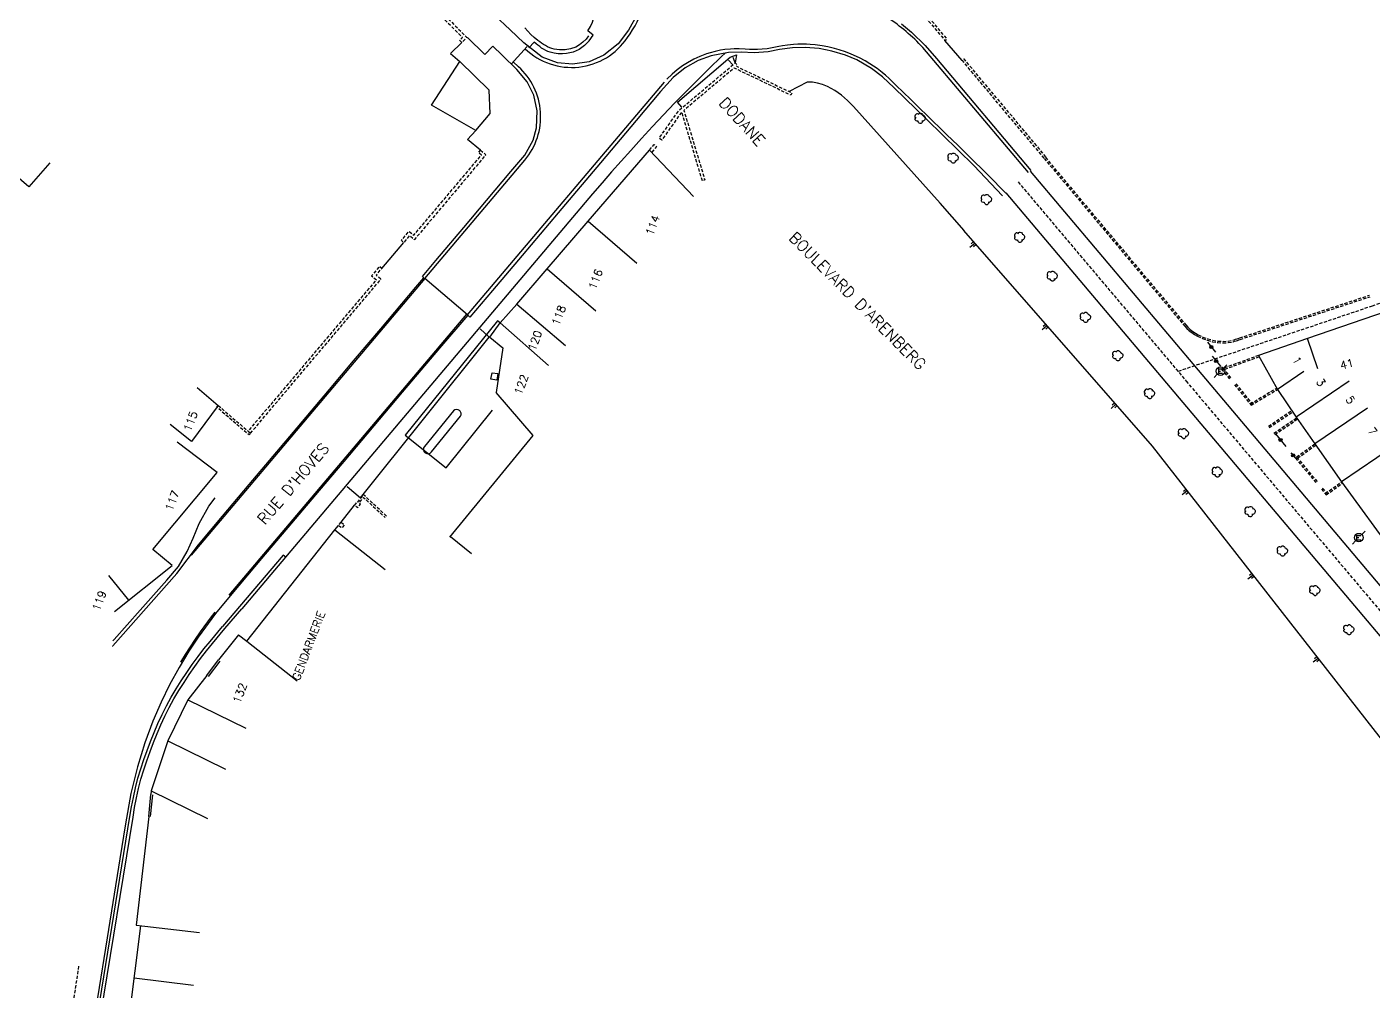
# Model space of a CAD drawing. Header units: millimetres. Extents: x 126000 to 127000, y 153000 to 154000.
# Drawn here: x 126212 to 126422.4, y 153339.1 to 153489.8 of the extents above; entities that cross this region are included whole.
import ezdxf
from ezdxf.enums import TextEntityAlignment as Align

# ---------------------------------------------------------------- set-up
doc = ezdxf.new("R2010")
doc.units = ezdxf.units.MM
doc.linetypes.add('DASHED', pattern=[0.75, 0.5, -0.25])
doc.layers.get('0').update_dxf_attribs({"linetype": 'CONTINUOUS'})
for name, color, linetype in [('W0001', 6, 'DASHED'), ('W0008', 7, 'CONTINUOUS'), ('W0100', 7, 'CONTINUOUS'), ('W0112', 1, 'DASHED'), ('W0211', 2, 'CONTINUOUS'), ('W0300', 7, 'CONTINUOUS'), ('W0322', 7, 'CONTINUOUS'), ('W0334', 7, 'CONTINUOUS'), ('W0471', 7, 'CONTINUOUS'), ('W0984', 7, 'CONTINUOUS'), ('W0989', 7, 'CONTINUOUS'), ('W0991', 7, 'CONTINUOUS'), ('W1102', 7, 'CONTINUOUS')]:
    doc.layers.add(name, color=color, linetype=linetype)
doc.styles.get("Standard").update_dxf_attribs({"font": 'romans.shx', "width": 0.85})

# ---------------------------------------------------------------- blocks, each defined once
blk = doc.blocks.new('t322o')
at = {"color": 0, "linetype": 'Continuous'}
for radius in [0.25, 0.15]:
    blk.add_circle((0, 0), radius, dxfattribs=at)
blk = doc.blocks.new('t211o')
at = {"color": 0, "linetype": 'Continuous'}
for p, q in [((-0.29, 0.5), (-0.29, 0)), ((0, 1), (0, 0)), ((0.29, 0.5), (0.29, 0))]:
    blk.add_line(p, q, dxfattribs=at)
blk = doc.blocks.new('T471')
for p, q in [((-0.333334, 0.333334), (-0.333334, -0.333334)), ((-0.333334, 0.333334), (0.333334, 0.333334)), ((-0.333334, 0), (0, 0)), ((0.500001, 0.500001), (1.000002, 1.000002)), ((-0.500001, -0.500001), (-1.000002, -1.000002)), ((-0.333334, -0.333334), (0.333334, -0.333334))]:
    blk.add_line(p, q)
blk.add_ellipse((0, 0), major_axis=(0.471405, 0.471405), ratio=1, start_param=5.4977871438, end_param=11.780972451)
blk = doc.blocks.new('T300')
for p, q in [((-0.8, 0.51), (-0.86, 0.34)), ((-0.86, 0.34), (-0.86, 0.17)), ((-0.86, 0.17), (-0.74, 0.06)), ((-0.69, 0.63), (-0.8, 0.51)), ((-0.8, -0.06), (-0.74, 0.06)), ((-0.74, 0.06), (-0.69, 0.11)), ((-0.57, 0.69), (-0.69, 0.63)), ((-0.46, 0.69), (-0.57, 0.69)), ((-0.29, 0.63), (-0.46, 0.69)), ((-0.29, 0.63), (-0.17, 0.74)), ((-0.23, 0.57), (-0.29, 0.63)), ((-0.17, 0.74), (-0.06, 0.8)), ((-0.06, 0.8), (0.06, 0.8)), ((0.06, 0.8), (0.23, 0.74)), ((0.23, 0.74), (0.34, 0.63)), ((0.34, 0.63), (0.4, 0.51)), ((0.46, 0.46), (0.34, 0.46)), ((0.4, 0.51), (0.4, 0.46)), ((0.57, 0.4), (0.46, 0.46)), ((0.57, 0.4), (0.69, 0.29)), ((0.69, 0.29), (0.74, 0.17)), ((0.74, 0.06), (0.69, -0.17)), ((0.74, 0.17), (0.74, 0.06)), ((-0.8, -0.17), (-0.8, -0.06)), ((-0.8, -0.23), (-0.8, -0.17)), ((-0.74, -0.34), (-0.8, -0.23)), ((-0.69, -0.4), (-0.74, -0.34)), ((-0.51, -0.46), (-0.69, -0.4)), ((-0.4, -0.46), (-0.51, -0.46)), ((-0.4, -0.46), (-0.34, -0.46)), ((-0.34, -0.46), (-0.34, -0.4)), ((-0.34, -0.51), (-0.34, -0.46)), ((-0.29, -0.63), (-0.34, -0.51)), ((-0.17, -0.74), (-0.29, -0.63)), ((-0.06, -0.8), (-0.17, -0.74)), ((0.06, -0.8), (-0.06, -0.8)), ((0.17, -0.74), (0.06, -0.8)), ((0.23, -0.69), (0.17, -0.74)), ((0.29, -0.46), (0.23, -0.46)), ((0.29, -0.63), (0.23, -0.69)), ((0.46, -0.4), (0.29, -0.46)), ((0.34, -0.51), (0.29, -0.63)), ((0.34, -0.51), (0.34, -0.46)), ((0.57, -0.34), (0.46, -0.4)), ((0.63, -0.29), (0.57, -0.34)), ((0.69, -0.17), (0.63, -0.29))]:
    blk.add_line(p, q)

msp = doc.modelspace()

# ---------------------------------------------------------------- linework, layer by layer
at = {"layer": 'W0001'}
for points in [[(126366.9, 153465.55), (126393.16, 153434.43), (126459.9, 153355.36), (126466.54, 153349.74), (126468.59, 153348.67), (126475.11, 153346.98), (126495.21, 153347.35), (126519.64, 153350.79), (126532.84, 153354.02), (126539.78, 153356.39), (126548.89, 153359.19), (126559.56, 153362.79), (126582.59, 153371.27), (126609.33, 153382.09), (126638.7, 153395.2), (126667.34, 153410.22), (126685.56, 153420.01), (126693.96, 153424.49), (126693.96, 153424.49)], [(126475.53, 153461), (126456.23, 153455.84), (126435.78, 153450.36), (126426.21, 153447.49), (126422.23, 153446.14), (126403.04, 153439.68), (126391.89, 153435.93), (126391.89, 153435.93)]]:
    msp.add_lwpolyline(points, dxfattribs=at)
at = {"layer": 'W0001', "flags": 128}
msp.add_lwpolyline([(126220.12, 153342.98), (126211.51, 153286.75), (126204.15, 153241.84), (126191.02, 153162.16), (126183.19, 153113.5), (126175.62, 153054.11), (126170.26, 153000)], dxfattribs=at)
at = {"layer": 'W0008', "flags": 128}
for points in [[(126307.26, 153491.51), (126306.03, 153489.27), (126306.03, 153489.27), (126304.44, 153487.13), (126302.2, 153485.33), (126299.89, 153484.33), (126297.26, 153483.94), (126294.95, 153484.18), (126292.54, 153485.05), (126289.65, 153487.26), (126287.52, 153489.32), (126285.11, 153491.63)], [(126348.7, 153490.27), (126350.26, 153488.96), (126352.39, 153486.87), (126354.13, 153484.82), (126368.9, 153467.35)], [(126364.49, 153463.38), (126359.99, 153468.12), (126352.63, 153475.29), (126347.55, 153480.23), (126345.7, 153481.99), (126343.99, 153483.29), (126341.7, 153484.61), (126339.94, 153485.36), (126337.8, 153486), (126335.81, 153486.38), (126333.65, 153486.56), (126331.63, 153486.51), (126329.62, 153486.24), (126327.86, 153485.89), (126325.64, 153485.73), (126323.65, 153485.83), (126321.64, 153485.78), (126318.96, 153485.27), (126316.92, 153484.5), (126314.89, 153483.36), (126313.02, 153481.86), (126311.05, 153479.66), (126307.22, 153475.13), (126301.63, 153468.51), (126295.04, 153460.73), (126289.39, 153454.04), (126284.79, 153448.6), (126281.26, 153444.43), (126280.92, 153444.72), (126276.51, 153439.59), (126270.69, 153432.7), (126261.53, 153421.87), (126257.68, 153417.32), (126253.37, 153412.22), (126248.69, 153406.69), (126244.03, 153401.18), (126241.49, 153398.09), (126238.81, 153394.42), (126237.34, 153392.19), (126235.81, 153389.68), (126234.33, 153386.96), (126233, 153384.25), (126231.71, 153381.26), (126230.48, 153377.91), (126229.3, 153374.12), (126228.29, 153369.97), (126227.44, 153365.23), (126226.56, 153359.74), (126224.58, 153347.43), (126221.56, 153328.66)], [(126235.48, 153404.37), (126238.84, 153408.84), (126242.59, 153413.29), (126246.76, 153418.24), (126250.5, 153422.67), (126254.24, 153427.1), (126259.33, 153433.13), (126263.08, 153437.58), (126267.32, 153442.6), (126272.82, 153449.12), (126274.04, 153450.57), (126273.82, 153450.76), (126275.95, 153453.29), (126280.28, 153458.42), (126283.84, 153462.64), (126287.67, 153467.17), (126289.81, 153469.74), (126291.11, 153472.06), (126291.65, 153473.99), (126291.76, 153476.67), (126291.23, 153479.1), (126290.19, 153481.19), (126288.58, 153483.09), (126286.28, 153485.35), (126284.83, 153486.76), (126283.56, 153485.47), (126280.87, 153488.14)], [(126225.46, 153393.81), (126225.69, 153394.06), (126229.71, 153398.61), (126233.9, 153403.33), (126235.7, 153405.46), (126237.07, 153407.77), (126237.99, 153409.87), (126238.94, 153412.19), (126240.44, 153414.85), (126241.47, 153416.16)]]:
    msp.add_lwpolyline(points, dxfattribs=at)
at = {"layer": 'W0008'}
for points in [[(126368.77, 153467.24), (126400.96, 153429.09), (126460.72, 153358.25, 0.0427)], [(126695.52, 153422.25, -0.0032), (126690.1, 153419.28), (126667.04, 153406.89), (126651.77, 153398.76, -0.0057), (126643.63, 153394.5, -0.0099), (126638.3, 153391.94), (126622.94, 153384.96, -0.0068), (126609.69, 153379.18, -0.0102), (126577.01, 153366.16, -0.0069), (126556.65, 153358.85, -0.0053), (126547.66, 153355.85, -0.0091), (126535.17, 153352.11, -0.021), (126516.68, 153347.63, -0.0106), (126504.26, 153345.6, -0.0221), (126488.73, 153343.78, -0.0672), (126473.36, 153344.7, -0.0432), (126467.15, 153346.57, -0.0566), (126463.04, 153348.72, -0.0649), (126459.07, 153352.47), (126385.36, 153439.77), (126365.02, 153463.86)]]:
    msp.add_lwpolyline(points, format="xyb", dxfattribs=at)
at = {"layer": 'W0100'}
for p, q in [((126246.41, 153393.8), (126260.17, 153411.17)), ((126260.17, 153411.17), (126268.01, 153404.97)), ((126278.24, 153410.14), (126281.51, 153407.47)), ((126245.11, 153394.76), (126241.99, 153390.84)), ((126245.11, 153394.76), (126246.41, 153393.8)), ((126240.16, 153388.42), (126241.99, 153390.84)), ((126231.06, 153366.4), (126231.39, 153369.8)), ((126231.06, 153366.4), (126229.09, 153349.39))]:
    msp.add_line(p, q, dxfattribs=at)
for points in [[(126215.59, 153468.55), (126212.33, 153464.76), (126204.21, 153471.75), (126176.46, 153478.72), (126176.26, 153477.95), (126165.18, 153480.73), (126168.33, 153493.37), (126167.11, 153493.67), (126168.24, 153498.16), (126169.45, 153497.86), (126177.49, 153530.04), (126177.01, 153530.16), (126177.93, 153533.83), (126183.26, 153532.5)], [(126469.88, 153445.24), (126474.64, 153446.78), (126470.94, 153458.18), (126463.9, 153456.32), (126456.55, 153454.34), (126448.51, 153452.16), (126440.74, 153450.07), (126429.42, 153447.02), (126422.57, 153444.68), (126412.1, 153441.07), (126404.48, 153438.44), (126407.41, 153433.1), (126410.35, 153428.78), (126413.24, 153424.59), (126417.45, 153418.7), (126425.69, 153407.34), (126432.47, 153398.39), (126440.66, 153387.1), (126444.71, 153390.04), (126444.71, 153390.04)], [(126285.48, 153434.58), (126284.54, 153434.74), (126284.72, 153435.72), (126285.63, 153435.59), (126285.48, 153434.58)]]:
    msp.add_lwpolyline(points, dxfattribs=at)
at = {"layer": 'W0100', "flags": 128}
for points in [[(126238.63, 153433.44), (126241.93, 153430.6), (126237.74, 153424.97), (126234.44, 153427.64)], [(126225.73, 153398.39), (126234.74, 153405.61), (126231.7, 153408.08), (126241.75, 153420.15), (126235.51, 153424.85)], [(126222.98, 153318.47), (126225.74, 153335.8), (126228.05, 153335.24), (126229.86, 153349.3)]]:
    msp.add_lwpolyline(points, dxfattribs=at)
at = {"layer": 'W0100'}
for points in [[(126282.18, 153473.6, 0), (126275.25, 153477.53, 0), (126279.66, 153484.38, 0)], [(126282.18, 153473.6, 0), (126284.44, 153476.25, 0), (126284.24, 153479.91, 0), (126279.66, 153484.38, 0)], [(126284.34, 153441.29, 0), (126286, 153443.52, 0), (126288.6, 153446.46, 0), (126293.32, 153451.98, 0), (126299.73, 153459.4, 0), (126309.3, 153470.53, 0)], [(126284.34, 153441.29, 0), (126286.4, 153439.6, 0), (126285.34, 153432.65, 0)], [(126278.13, 153410.05, 0), (126291.12, 153425.92, 0), (126285.34, 153432.65, 0)], [(126240.16, 153388.42, 0), (126237.19, 153384.59, 0), (126234.05, 153378.18, 0), (126231.43, 153370.41, 0), (126231.39, 153369.8, 0)]]:
    msp.add_polyline3d(points, dxfattribs=at)
at = {"layer": 'W0112'}
for p, q in [((126371.16, 153469.39), (126393.1, 153443.19)), ((126370.97, 153469.23), (126392.91, 153443.03)), ((126401.53, 153441.16), (126421.82, 153447.84)), ((126401.61, 153440.93), (126421.9, 153447.6)), ((126392.91, 153443.03), (126393.25, 153442.65)), ((126393.1, 153443.19), (126393.43, 153442.83)), ((126393.25, 153442.65), (126393.63, 153442.3)), ((126393.43, 153442.83), (126393.8, 153442.5)), ((126393.63, 153442.3), (126394.04, 153441.99)), ((126393.8, 153442.5), (126394.19, 153442.19)), ((126394.19, 153442.19), (126394.61, 153441.91)), ((126394.04, 153441.99), (126394.48, 153441.7)), ((126394.48, 153441.7), (126394.94, 153441.44)), ((126394.61, 153441.91), (126395.05, 153441.66)), ((126394.94, 153441.44), (126395.69, 153441.08)), ((126395.05, 153441.66), (126395.78, 153441.31)), ((126395.69, 153441.08), (126396.47, 153440.79)), ((126395.78, 153441.31), (126396.55, 153441.03)), ((126396.47, 153440.79), (126397.28, 153440.57)), ((126396.55, 153441.03), (126397.33, 153440.81)), ((126397.28, 153440.57), (126398.1, 153440.43)), ((126397.33, 153440.81), (126398.12, 153440.68)), ((126398.1, 153440.43), (126398.92, 153440.38)), ((126398.12, 153440.68), (126398.92, 153440.63)), ((126398.92, 153440.63), (126399.7, 153440.68)), ((126398.92, 153440.38), (126399.73, 153440.43)), ((126399.7, 153440.68), (126400.46, 153440.82)), ((126399.73, 153440.43), (126400.52, 153440.58)), ((126400.46, 153440.82), (126400.67, 153440.88)), ((126400.52, 153440.58), (126400.74, 153440.64)), ((126400.67, 153440.88), (126400.88, 153440.95)), ((126400.74, 153440.64), (126400.96, 153440.71)), ((126400.88, 153440.95), (126401.1, 153441.02)), ((126400.96, 153440.71), (126401.18, 153440.78)), ((126401.1, 153441.02), (126401.31, 153441.09)), ((126401.18, 153440.78), (126401.4, 153440.85)), ((126401.31, 153441.09), (126401.53, 153441.16)), ((126401.4, 153440.85), (126401.61, 153440.93)), ((126404.48, 153438.44), (126398.67, 153436.3)), ((126404.56, 153438.2), (126398.76, 153436.06)), ((126398.67, 153436.3), (126399.92, 153434.79)), ((126398.86, 153436.46), (126400.11, 153434.95)), ((126400.71, 153433.86), (126403.32, 153430.66)), ((126400.91, 153434.01), (126403.51, 153430.82)), ((126403.19, 153430.87), (126407.28, 153433.32)), ((126403.32, 153430.66), (126407.41, 153433.1)), ((126406.01, 153427.36), (126409.64, 153429.82)), ((126406.15, 153427.15), (126409.78, 153429.61)), ((126406.87, 153426.28), (126410.41, 153428.69)), ((126407.01, 153426.08), (126410.55, 153428.48)), ((126413.27, 153424.56), (126410.23, 153422.39)), ((126413.41, 153424.36), (126410.37, 153422.19)), ((126410.23, 153422.39), (126413.54, 153418.42)), ((126410.42, 153422.55), (126413.73, 153418.58)), ((126414.29, 153417.52), (126415.04, 153416.65)), ((126414.48, 153417.68), (126415.23, 153416.81)), ((126414.9, 153416.85), (126417.46, 153418.68)), ((126415.04, 153416.65), (126417.61, 153418.48))]:
    msp.add_line(p, q, dxfattribs=at)
at = {"layer": 'W0112', "flags": 128}
for points in [[(126350.58, 153494.18), (126343.48, 153502.64), (126345.66, 153504.63), (126345.52, 153504.77), (126343.01, 153502.45), (126355.48, 153487.65), (126355.79, 153487.9), (126351.79, 153492.64)], [(126272.03, 153496.84), (126280.79, 153488.12), (126280, 153487.32), (126279.64, 153487.68), (126280.09, 153488.12), (126271.68, 153496.49)], [(126371.25, 153469.47), (126358.46, 153484.76), (126358.15, 153484.5), (126370.95, 153469.21)], [(126309.3, 153470.53), (126310.02, 153471.38), (126310.41, 153471.06), (126309.63, 153470.14)], [(126268.22, 153413.33), (126264.59, 153416.69), (126263.71, 153415.52), (126263.6, 153415.58), (126263.2, 153415.04), (126263.74, 153414.64), (126264.14, 153415.18), (126263.95, 153415.34), (126264.63, 153416.24), (126268.01, 153413.11)]]:
    msp.add_lwpolyline(points, dxfattribs=at)
for points in [[(126317.57, 153465.73), (126314.36, 153476.45), (126314.24, 153476.34), (126311.23, 153472.09), (126310.82, 153472.38), (126313.87, 153476.68), (126322.71, 153484.14), (126323.03, 153483.75), (126322.88, 153483.63), (126331.56, 153479.46), (126331.39, 153479.1), (126322.54, 153483.34), (126314.69, 153476.73), (126317.95, 153465.85)], [(126282.9, 153470.5), (126283.75, 153469.8), (126272.56, 153456.51), (126271.82, 153457.14), (126270.92, 153456.08), (126270.54, 153456.4), (126271.76, 153457.84), (126272.5, 153457.22), (126283.04, 153469.73), (126282.58, 153470.11)], [(126246.97, 153426.27), (126267.34, 153450.33), (126266.6, 153450.95), (126267.48, 153452.02), (126267.1, 153452.34), (126265.89, 153450.89), (126266.63, 153450.27), (126246.59, 153426.59)], [(126241.93, 153430.6), (126246.59, 153426.59), (126246.97, 153426.27), (126246.74, 153426), (126241.7, 153430.33)], [(126261.11, 153412.38), (126261.65, 153411.97), (126261.24, 153411.43), (126260.7, 153411.84)]]:
    msp.add_lwpolyline(points, close=True, dxfattribs=at)
at = {"layer": 'W0211'}
msp.add_lwpolyline([(126452.03, 153342.19), (126387.89, 153424.27), (126358.44, 153457.93)], dxfattribs=at)
at = {"layer": 'W0322'}
for points in [[(126396.5, 153440.52), (126397.72, 153438.93), (126397.72, 153438.93)], [(126397.22, 153438.32), (126398.51, 153436.74), (126398.51, 153436.74)], [(126407.12, 153426.2), (126408.71, 153424.19), (126408.71, 153424.19)], [(126409.54, 153423.21), (126410.23, 153422.39), (126410.23, 153422.39)]]:
    msp.add_lwpolyline(points, dxfattribs=at)
at = {"layer": 'W0334'}
for p, q in [((126299.86, 153487.62), (126300.49, 153488.49)), ((126290.2, 153486.73), (126287.7, 153483.96)), ((126290.44, 153486.51), (126291.31, 153487.4)), ((126358.15, 153484.5), (126355.48, 153487.65)), ((126288.82, 153483.55), (126288.02, 153484.31)), ((126320.52, 153485.08), (126318.67, 153483.3)), ((126321.2, 153485.73), (126320.52, 153485.08)), ((126321.68, 153484.57), (126322.32, 153483.84)), ((126322.72, 153484.17), (126322.37, 153484.98)), ((126322.91, 153485.41), (126322.71, 153484.14)), ((126318.67, 153483.3), (126316.84, 153481.5)), ((126280.88, 153444.76), (126311.63, 153481.12)), ((126316.84, 153481.5), (126315.03, 153479.68)), ((126313.23, 153477.84), (126311.49, 153476.02)), ((126315.03, 153479.68), (126313.23, 153477.84)), ((126311.49, 153476.02), (126309.77, 153474.19)), ((126309.77, 153474.19), (126308.07, 153472.34)), ((126308.07, 153472.34), (126306.38, 153470.48)), ((126306.38, 153470.48), (126304.87, 153468.79)), ((126274.2, 153450.44), (126289.83, 153468.96)), ((126304.87, 153468.79), (126303.37, 153467.1)), ((126301.89, 153465.39), (126300.42, 153463.67)), ((126303.37, 153467.1), (126301.89, 153465.39)), ((126300.42, 153463.67), (126245.61, 153398.81)), ((126358.48, 153457.97), (126354.74, 153462.25)), ((126267.48, 153452.02), (126270.92, 153456.08)), ((126274.19, 153450.44), (126237.71, 153407.19)), ((126280.88, 153444.76), (126274.2, 153450.44)), ((126280.73, 153444.89), (126243.59, 153400.96)), ((126261.11, 153412.38), (126263.2, 153415.04)), ((126260.17, 153411.17), (126260.7, 153411.84)), ((126225.45, 153393.03), (126235.48, 153404.37)), ((126242.98, 153395.75), (126245.61, 153398.81)), ((126240.4, 153388.24), (126242.23, 153390.66)), ((126231.36, 153366.37), (126231.69, 153369.77))]:
    msp.add_line(p, q, dxfattribs=at)
for points in [[(126305.86, 153488.09, 0.082248), (126308.5, 153493.26, 0.098896), (126309.49, 153501.03), (126309.49, 153501.03, -0.05228), (126309.6, 153504.37, -0.05228), (126310.39, 153507.61), (126310.38, 153507.57, 0.150159), (126311.47, 153516.32, 0.150159), (126307.47, 153524.17), (126297.06, 153535.72)], [(126368.52, 153467.02), (126353.75, 153484.5), (126352.02, 153486.54, 0.029314), (126349.4, 153489.05, 0.029314), (126346.5, 153491.24, -0.104972), (126342.8, 153496.26, -0.112005), (126341.49, 153501.95), (126341.49, 153501.95, -0.133456), (126344.4, 153512.02, -0.133456), (126352.02, 153519.24), (126353.12, 153519.83), (126356.18, 153521.58)], [(126289.88, 153486.35, 0.2214), (126298.28, 153483.5, 0.2214), (126305.86, 153488.09)], [(126289.83, 153468.96, 0.194986), (126292.28, 153476.46, 0.194986), (126288.82, 153483.55)]]:
    msp.add_lwpolyline(points, format="xyb", dxfattribs=at)
at = {"layer": 'W0334', "flags": 128}
msp.add_lwpolyline([(126364.96, 153463.8), (126364.41, 153464.38), (126362.77, 153466.06), (126361.52, 153467.32), (126359.85, 153468.97), (126358.4, 153470.37), (126357.53, 153471.22), (126355.73, 153472.97), (126354.69, 153473.98), (126353.59, 153475.05), (126352.67, 153475.95), (126351.51, 153477.08), (126350.12, 153478.43), (126348.96, 153479.56), (126348.78, 153479.73), (126348.03, 153480.46), (126346.76, 153481.7), (126346.16, 153482.24), (126345.74, 153482.59), (126345.65, 153482.66), (126344.87, 153483.26), (126343.73, 153484.02), (126343, 153484.46), (126342.1, 153484.94), (126340.84, 153485.52), (126339.93, 153485.88), (126338.94, 153486.2), (126338.2, 153486.41), (126337.15, 153486.66), (126336.27, 153486.82), (126335.21, 153486.96), (126334.43, 153487.02), (126333.85, 153487.05), (126333.28, 153487.07), (126332.49, 153487.06), (126331.8, 153487.02), (126330.87, 153486.94), (126330.07, 153486.83), (126329.51, 153486.73), (126328.73, 153486.54), (126328.24, 153486.45), (126327.67, 153486.36), (126326.89, 153486.27), (126326.2, 153486.23), (126325.51, 153486.23), (126324.93, 153486.24), (126324.24, 153486.29), (126323.34, 153486.34), (126322.54, 153486.34), (126321.98, 153486.31), (126321.06, 153486.22), (126320.38, 153486.11), (126319.57, 153485.94), (126318.79, 153485.74), (126318.21, 153485.55), (126317.2, 153485.17), (126316.23, 153484.73), (126315.25, 153484.18), (126314.48, 153483.68), (126313.64, 153483.06), (126312.84, 153482.38), (126312.04, 153481.58)], dxfattribs=at)
at = {"layer": 'W0334'}
for points in [[(126300.49, 153488.49, 0), (126299.69, 153489.15, 0), (126300.11, 153489.81, 0), (126300.42, 153490.53, 0), (126300.59, 153491.3, 0), (126300.62, 153492.08, 0), (126300.55, 153492.63, 0), (126300.38, 153493.16, 0), (126300.13, 153493.64, 0), (126299.8, 153494.08, 0), (126299.21, 153494.77, 0)], [(126299.77, 153488.4, 0), (126299.39, 153487.85, 0), (126298.92, 153487.36, 0), (126298.38, 153486.95, 0), (126297.78, 153486.63, 0), (126296.97, 153486.35, 0), (126296.13, 153486.2, 0), (126295.27, 153486.18, 0), (126294.42, 153486.29, 0), (126294.07, 153486.38, 0), (126293.72, 153486.5, 0), (126293.38, 153486.66, 0), (126293.06, 153486.84, 0), (126292.76, 153487.03, 0), (126292.46, 153487.23, 0), (126292.16, 153487.44, 0), (126291.87, 153487.65, 0), (126291.31, 153488.09, 0), (126290.78, 153488.57, 0), (126290.28, 153489.08, 0), (126289.82, 153489.63, 0)], [(126280, 153487.32, 0), (126278.22, 153485.63, 0), (126279.66, 153484.38, 0)], [(126299.86, 153487.62, 0), (126299.52, 153487.23, 0), (126299.15, 153486.86, 0), (126298.75, 153486.54, 0), (126298.32, 153486.26, 0), (126297.85, 153486.03, 0), (126297.37, 153485.84, 0), (126296.86, 153485.7, 0), (126296.35, 153485.61, 0), (126295.7, 153485.56, 0), (126295.05, 153485.57, 0), (126294.4, 153485.65, 0), (126293.77, 153485.82, 0), (126293.42, 153485.95, 0), (126293.09, 153486.1, 0), (126292.76, 153486.28, 0), (126292.45, 153486.47, 0), (126292.15, 153486.69, 0), (126291.86, 153486.91, 0), (126291.58, 153487.15, 0), (126291.31, 153487.4, 0)], [(126314.36, 153477.23, 0), (126313.69, 153478, 0), (126321.92, 153485.04, 0), (126322.91, 153485.41, 0)], [(126354.74, 153462.25, 0), (126341.16, 153477.34, 0), (126340.27, 153478.26, 0), (126339.3, 153479.1, 0), (126338.25, 153479.85, 0), (126337.11, 153480.47, 0), (126336.35, 153480.77, 0), (126335.56, 153480.98, 0), (126334.76, 153481.11, 0), (126333.94, 153481.14, 0), (126331.11, 153479.67, 0)], [(126282.9, 153470.5, 0), (126280.87, 153472.18, 0), (126282.18, 153473.6, 0)], [(126262.05, 153417.95, 0), (126264.14, 153416.18, 0), (126284.28, 153441.27, 0), (126282.86, 153442.58, 0)], [(126286, 153443.52, 0), (126285.58, 153443.82, 0), (126271.13, 153425.97, 0), (126277.56, 153420.84, 0), (126284.78, 153429.86, 0)], [(126279.77, 153428.92, 0), (126279.84, 153429.03, 0), (126279.88, 153429.15, 0), (126279.89, 153429.28, 0), (126279.88, 153429.41, 0), (126279.84, 153429.53, 0), (126279.78, 153429.64, 0), (126279.71, 153429.73, 0), (126279.62, 153429.81, 0), (126279.41, 153429.94, 0), (126279.17, 153430, 0), (126278.9, 153429.95, 0), (126278.68, 153429.79, 0), (126274.15, 153424.21, 0), (126274.02, 153423.97, 0), (126273.99, 153423.69, 0), (126274.07, 153423.42, 0), (126274.25, 153423.21, 0), (126274.51, 153423.08, 0), (126274.79, 153423.07, 0), (126275.05, 153423.17, 0), (126275.26, 153423.35, 0), (126279.77, 153428.92, 0)], [(126252.47, 153406.92, 0), (126252.08, 153407.24, 0), (126242.59, 153396.07, 0)], [(126241.41, 153398.31, 0), (126240.82, 153397.56, 0), (126240.25, 153396.79, 0), (126239.68, 153396.02, 0), (126239.13, 153395.24, 0), (126238.33, 153394.07, 0), (126237.54, 153392.88, 0), (126236.77, 153391.68, 0), (126236.03, 153390.47, 0)], [(126223.1, 153335.53, 0), (126228.12, 153366.37, 0), (126228.38, 153367.87, 0), (126228.67, 153369.37, 0), (126229, 153370.87, 0), (126229.38, 153372.35, 0), (126229.81, 153373.81, 0), (126230.28, 153375.26, 0), (126230.8, 153376.69, 0), (126231.34, 153378.11, 0), (126231.91, 153379.52, 0), (126232.51, 153380.92, 0), (126233.15, 153382.3, 0), (126233.84, 153383.67, 0), (126234.57, 153385, 0), (126235.34, 153386.31, 0), (126236.16, 153387.6, 0), (126237, 153388.87, 0), (126237.87, 153390.13, 0), (126238.77, 153391.36, 0), (126239.7, 153392.56, 0), (126240.66, 153393.75, 0), (126242.59, 153396.07, 0)], [(126223.59, 153335.45, 0), (126228.62, 153366.29, 0), (126228.87, 153367.78, 0), (126229.16, 153369.27, 0), (126229.49, 153370.75, 0), (126229.86, 153372.22, 0), (126230.29, 153373.67, 0), (126230.76, 153375.1, 0), (126231.27, 153376.52, 0), (126231.8, 153377.93, 0), (126232.37, 153379.33, 0), (126232.97, 153380.71, 0), (126233.6, 153382.08, 0), (126234.28, 153383.43, 0), (126235.01, 153384.76, 0), (126235.77, 153386.06, 0), (126236.58, 153387.34, 0), (126237.41, 153388.59, 0), (126238.27, 153389.84, 0), (126239.17, 153391.06, 0), (126240.09, 153392.25, 0), (126241.04, 153393.43, 0), (126242.98, 153395.75, 0)], [(126225.41, 153392.98, 0), (126225.45, 153393.02, 0)]]:
    msp.add_polyline3d(points, dxfattribs=at)
at = {"layer": 'W1102'}
for p, q in [((126309.3, 153470.53), (126316.18, 153463.27)), ((126299.73, 153459.4), (126307.33, 153452.86)), ((126293.32, 153451.98), (126300.93, 153445.4)), ((126288.6, 153446.46), (126296.19, 153439.97)), ((126286, 153443.52), (126293.53, 153436.85)), ((126227.96, 153400.2), (126224.81, 153404.03)), ((126246.41, 153393.8), (126254.25, 153387.6)), ((126237.19, 153384.59), (126246.22, 153380.18)), ((126234.05, 153378.18), (126243.04, 153373.77)), ((126231.43, 153370.41), (126240.27, 153366.08)), ((126229.09, 153349.39), (126238.98, 153348.25)), ((126228.78, 153341.17), (126238.04, 153340.03))]:
    msp.add_line(p, q, dxfattribs=at)
for points in [[(126413.73, 153436.34), (126412.1, 153441.07), (126412.1, 153441.07)], [(126411.55, 153435.91), (126407.41, 153433.1), (126407.41, 153433.1)], [(126418.62, 153434.4), (126410.35, 153428.78), (126410.35, 153428.78)], [(126421.51, 153430.21), (126413.24, 153424.59), (126413.24, 153424.59)], [(126425.72, 153424.32), (126417.45, 153418.7), (126417.45, 153418.7)]]:
    msp.add_lwpolyline(points, dxfattribs=at)

# ---------------------------------------------------------------- block references
at = {"layer": 'W0211'}
for p, rotation in [((126360.13, 153456), 131.1861374757346), ((126371.4, 153443.12), 131.186137475771), ((126382.18, 153430.8), 131.1861374757805), ((126393.33, 153417.31), 128.3450213810503), ((126403.61, 153404.15), 128.0084989581931), ((126413.78, 153391.14), 128.0084989581767)]:
    msp.add_blockref('t211o', p, dxfattribs=dict(at, rotation=rotation))
at = {"layer": 'W0300'}
for p in [(126351.64, 153475.48), (126356.79, 153469.26), (126361.99, 153462.79), (126367.18, 153456.88), (126372.28, 153450.81), (126377.46, 153444.37), (126382.51, 153438.38), (126387.48, 153432.45), (126392.79, 153426.22), (126398.06, 153420.21), (126403.2, 153414.02), (126408.24, 153407.85), (126413.31, 153401.68), (126418.62, 153395.56)]:
    msp.add_blockref('T300', p, dxfattribs=at)
at = {"layer": 'W0322'}
for p, rotation in [((126397.09, 153439.74), 307.6075487493947), ((126397.85, 153437.55), 309.2326503869306), ((126407.9, 153425.22), 308.5228217103214), ((126409.88, 153422.81), 310.1142502133307)]:
    msp.add_blockref('t322o', p, dxfattribs=dict(at, rotation=rotation))
at = {"layer": 'W0471'}
for p in [(126398.53, 153435.98), (126420.13, 153409.96)]:
    msp.add_blockref('T471', p, dxfattribs=at)

# ---------------------------------------------------------------- texts
at = {"layer": 'W0984'}
msp.add_text('GENDARMERIE', height=1.25, rotation=69.2243, dxfattribs=at).set_placement((126256.05, 153393.05), align=Align.MIDDLE)
at = {"layer": 'W0989'}
for s, rotation, p in [('DODANE', 312.3193, (126323.78, 153474.98)), ("BOULEVARD D'ARENBERG", 314.7569, (126341.82, 153446.96)), ("RUE D'HOVES", 49.7107, (126253.65, 153418.4))]:
    msp.add_text(s, height=1.75, rotation=rotation, dxfattribs=at).set_placement(p, align=Align.MIDDLE)
at = {"layer": 'W0991'}
for s, rotation, p in [('114', 69.2243, (126309.81, 153458.77)), ('116', 69.2243, (126300.88, 153450.33)), ('118', 69.2243, (126295.13, 153444.7)), ('120', 69.2243, (126291.41, 153440.75)), ('1', 298.8289, (126410.53, 153437.66)), ('122', 69.2243, (126289.27, 153433.88)), ('3', 304.1976, (126414.23, 153434.22)), ('5', 304.6501, (126418.82, 153431.48)), ('115', 69.2243, (126237.59, 153428.14)), ('7', 305.5254, (126422.28, 153426.57)), ('117', 69.2243, (126234.73, 153415.73)), ('119', 69.2243, (126223.34, 153400.09)), ('132', 69.2243, (126245.31, 153385.66))]:
    msp.add_text(s, height=1.25, rotation=rotation, dxfattribs=at).set_placement(p, align=Align.MIDDLE)
msp.add_text('41', height=1.25, rotation=15.0969, dxfattribs=at).set_placement((126417.4, 153436.21))

doc.saveas('drawing.dxf')
